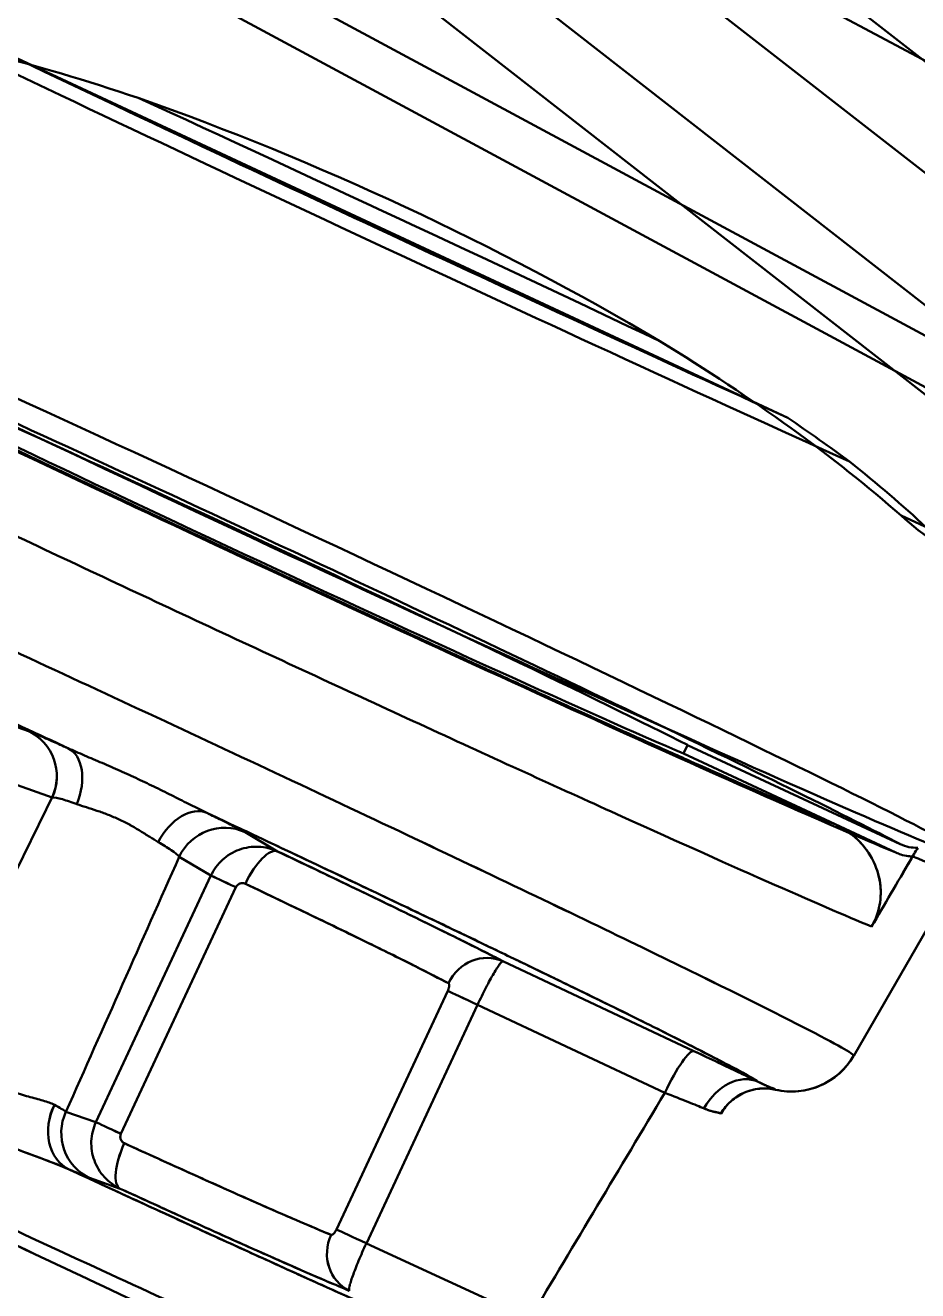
# Model space of a CAD drawing. Header units: millimetres. Extents: x -142 to 142, y -208 to 161.
# Drawn here: x -95.8 to -83.33, y -138.22 to -120.54 of the extents above; entities that cross this region are included whole.
import ezdxf

# ---------------------------------------------------------------- set-up
doc = ezdxf.new("R2010")
doc.units = ezdxf.units.MM
doc.layers.add('1', color=7, linetype='Continuous', true_color=0xffffff)

msp = doc.modelspace()

# ---------------------------------------------------------------- linework, layer by layer
at = {"layer": '1', "color": 251, "linetype": 'Continuous', "lineweight": 50}
for p, q in [((-102.364, -114.578, -20.302), (-75.019, -129.295, -14.475)), ((-102.768, -115.077, -19.665), (-75.423, -129.793, -13.838)), ((-92.776, -115.94, -19.763), (-77.704, -123.988, -16.576)), ((-95.419, -116.193, 26.515), (-77.336, -130.294, 9.71)), ((-93.585, -116.375, 26.989), (-76.123, -129.992, 10.761)), ((-70.323, -131.111, 8.44), (-88.421, -116.998, 25.258)), ((-71.139, -132.03, 8.332), (-89.238, -117.918, 25.151)), ((-96.187, -120.876, 11.57), (-85.147, -126.024, 11.57)), ((-83.565, -127.389, -9.71), (-72.442, -132.576, -9.71)), ((-95.75, -130.401, 8.641), (-96.245, -130.227, 5.682)), ((-96.245, -130.227, -5.682), (-95.75, -130.401, -8.641)), ((-86.545, -130.594, -3.8), (-86.601, -130.714, -3.8)), ((-86.545, -130.594, -3.8), (-83.579, -131.977, -3.8)), ((-86.601, -130.714, -3.8), (-84.484, -131.701, -3.8)), ((-95.421, -131.327, 8.532), (-95.906, -131.156, 5.629)), ((-95.906, -131.156, -5.629), (-95.421, -131.327, -8.532)), ((-92.273, -132.079, 5.682), (-92.724, -131.812, 8.641)), ((-92.724, -131.812, -8.641), (-92.273, -132.079, -5.682)), ((-83.635, -132.097, 3.8), (-84.484, -131.701, 3.8)), ((-93.645, -132.155, -8.532), (-93.203, -132.417, -5.629)), ((-93.203, -132.417, 5.629), (-93.645, -132.155, 8.532)), ((-93.203, -132.417, -5.629), (-94.809, -135.862, -5.629)), ((-94.809, -135.862, 5.629), (-93.203, -132.417, 5.629)), ((-82.751, -132.378, 0), (-84.226, -134.934, 0)), ((-94.459, -136.025, 5.17), (-92.853, -132.58, 5.17)), ((-92.853, -132.58, -5.17), (-94.459, -136.025, -5.17)), ((-86.457, -134.869, 1.659), (-89.125, -133.615, 2.179)), ((-89.125, -133.615, -2.179), (-86.457, -134.869, -1.659)), ((-91.449, -137.359, -1.878), (-89.896, -134.028, -1.878)), ((-89.896, -134.028, 1.878), (-91.449, -137.359, 1.878)), ((-91.032, -137.554, -1.492), (-89.479, -134.222, -1.492)), ((-89.479, -134.222, 1.492), (-91.032, -137.554, 1.492)), ((-89.479, -134.222, -1.492), (-86.863, -135.452, -0.982)), ((-86.863, -135.452, 0.982), (-89.479, -134.222, 1.492)), ((-94.809, -135.862, -5.629), (-95.227, -135.715, -8.132)), ((-95.227, -135.715, 8.132), (-94.809, -135.862, 5.629)), ((-94.898, -136.64, 8.241), (-94.47, -136.791, 5.682)), ((-94.47, -136.791, -5.682), (-94.898, -136.64, -8.241)), ((-88.751, -138.609, -1.048), (-91.032, -137.554, -1.492)), ((-88.751, -138.609, 1.048), (-91.032, -137.554, 1.492))]:
    msp.add_line(p, q, dxfattribs=at)
at = {"layer": '1', "color": 251, "linetype": 'Continuous', "lineweight": 50, "extrusion": (0.422554, 0.90617, 0.017452)}
msp.add_circle((30, 2.705, -154.664), 11.187, dxfattribs=at)
for start, end in [(56.7305, 123.2695), (251.9935, 288.0065)]:
    msp.add_arc((30, 2.705, -150.176), 13, start, end, dxfattribs=at)
at = {"layer": '1', "color": 251, "linetype": 'Continuous', "lineweight": 50, "extrusion": (-0.422554, -0.90617, -0.017452)}
for centre, radius, start, end in [((-30, 2.705, 149.976), 13, 62.0612, 117.9388), ((-30, 2.705, 154.976), 10.723, 200.7578, 339.2422), ((-30, 2.705, 154.976), 10.723, 20.7578, 159.2422)]:
    msp.add_arc(centre, radius, start, end, dxfattribs=at)
at = {"layer": '1', "color": 251, "linetype": 'Continuous', "lineweight": 50, "extrusion": (-0.164619, 0.057799, -0.984662)}
for centre, start, end in [((155.454, 47.998, -0.283), 185.7409, 275.5674), ((159.666, 42.086, 15.839), 5.7409, 95.5673)]:
    msp.add_arc(centre, 0.7, start, end, dxfattribs=at)
at = {"layer": '1', "color": 251, "linetype": 'Continuous', "lineweight": 50, "extrusion": (0.164619, -0.057799, -0.984662)}
for centre, start, end in [((-155.454, -47.999, 0.283), 5.7409, 95.5674), ((-159.666, -42.086, -15.839), 185.7409, 275.5673)]:
    msp.add_arc(centre, 0.7, start, end, dxfattribs=at)
at = {"layer": '1', "color": 251, "linetype": 'Continuous', "lineweight": 50, "extrusion": (-0.705568, 0.316803, -0.633885)}
msp.add_arc((158.87, 28.624, 19.655), 0.7, 181.293, 266.8827, dxfattribs=at)
at = {"layer": '1', "color": 251, "linetype": 'Continuous', "lineweight": 50, "extrusion": (0.705578, -0.316807, -0.633871)}
msp.add_arc((-158.87, -28.624, -19.656), 0.7, 1.294, 86.8829, dxfattribs=at)
at = {"layer": '1', "color": 251, "linetype": 'Continuous', "lineweight": 50, "extrusion": (-0.696225, 0.336864, 0.633872)}
msp.add_arc((159.729, -9.405, 26.746), 0.7, 181.294, 266.8829, dxfattribs=at)
at = {"layer": '1', "color": 251, "linetype": 'Continuous', "lineweight": 50, "extrusion": (0.696215, -0.336859, 0.633885)}
msp.add_arc((-159.729, 9.405, -26.746), 0.7, 1.293, 86.8827, dxfattribs=at)
at = {"layer": '1', "color": 251, "linetype": 'Continuous', "lineweight": 50, "extrusion": (-0.150092, 0.088953, 0.984662)}
msp.add_arc((161.365, -10.794, 10.701), 0.7, 185.7409, 275.5674, dxfattribs=at)
at = {"layer": '1', "color": 251, "linetype": 'Continuous', "lineweight": 50, "extrusion": (0.150092, -0.088953, 0.984662)}
msp.add_arc((-161.365, 10.794, -10.701), 0.7, 5.7409, 95.5674, dxfattribs=at)
at = {"layer": '1', "color": 251, "linetype": 'Continuous', "lineweight": 50, "extrusion": (-0.843162, 0.400095, -0.359167)}
msp.add_arc((159.484, 4.29, 26.998), 0.6, 89.8617, 178.9284, dxfattribs=at)
at = {"layer": '1', "color": 251, "linetype": 'Continuous', "lineweight": 50, "extrusion": (0.843164, -0.400091, -0.359167)}
msp.add_arc((-159.484, -4.29, -26.999), 0.6, 269.8618, 358.9285, dxfattribs=at)
at = {"layer": '1', "color": 251, "linetype": 'Continuous', "lineweight": 50, "extrusion": (-0.422618, -0.906308, -1.66395e-14)}
msp.add_arc((-27.917, -5.733, 159.4), 0.6, 109.9626, 170, dxfattribs=at)
at = {"layer": '1', "color": 251, "linetype": 'Continuous', "lineweight": 50, "extrusion": (0.422635, 0.9063, -6.83168e-06)}
msp.add_arc((27.914, 5.732, -159.4), 0.6, 289.9626, 350, dxfattribs=at)
at = {"layer": '1', "color": 251, "linetype": 'Continuous', "lineweight": 50, "extrusion": (-0.318365, 0.16643, -0.933244)}
msp.add_arc((160.3, 15.13, 8.17), 0.6, 87.5743, 177.2154, dxfattribs=at)
at = {"layer": '1', "color": 251, "linetype": 'Continuous', "lineweight": 50, "extrusion": (0.318367, -0.166425, -0.933244)}
msp.add_arc((-160.3, -15.132, -8.171), 0.6, 267.5751, 357.2162, dxfattribs=at)
at = {"layer": '1', "color": 251, "linetype": 'Continuous', "lineweight": 50, "extrusion": (0.422613, 0.90631, -1.66451e-05)}
msp.add_arc((24.267, -2.085, -159.462), 0.6, 19.9626, 80, dxfattribs=at)
at = {"layer": '1', "color": 251, "linetype": 'Continuous', "lineweight": 50, "extrusion": (-0.422618, -0.906308, -5.3707e-15)}
msp.add_arc((-24.267, 2.083, 159.462), 0.6, 199.9626, 260, dxfattribs=at)
at = {"layer": '1', "color": 251, "linetype": 'Continuous', "lineweight": 50, "extrusion": (-0.891254, 0.418943, 0.173647)}
msp.add_arc((159.536, -1.978, 20.841), 0.7, 181.0154, 270.0307, dxfattribs=at)
at = {"layer": '1', "color": 251, "linetype": 'Continuous', "lineweight": 50, "extrusion": (0.891254, -0.418943, 0.173647)}
msp.add_arc((-159.536, 1.978, -20.841), 0.7, 1.0154, 90.0307, dxfattribs=at)
at = {"layer": '1', "color": 251, "linetype": 'Continuous', "lineweight": 50, "extrusion": (0.00876, 0.015172, -0.999847)}
msp.add_arc((85.089, -134.407, -2.785), 1, 210.0038, 282.913, dxfattribs=at)
at = {"layer": '1', "color": 251, "linetype": 'Continuous', "lineweight": 50, "extrusion": (-0.00876, -0.015172, -0.999847)}
msp.add_arc((85.089, -134.407, 2.785), 1, 210.0038, 282.913, dxfattribs=at)
at = {"layer": '1', "color": 251, "linetype": 'Continuous', "lineweight": 50, "extrusion": (0.586829, -0.288216, 0.756679)}
msp.add_arc((-159.86, 12.244, -12.043), 0.7, 1.5297, 87.3454, dxfattribs=at)
at = {"layer": '1', "color": 251, "linetype": 'Continuous', "lineweight": 50, "extrusion": (-0.58683, 0.288217, 0.756678)}
msp.add_arc((159.86, -12.244, 12.043), 0.7, 181.5297, 267.3454, dxfattribs=at)
at = {"layer": '1', "color": 251, "linetype": 'Continuous', "lineweight": 50, "extrusion": (0.008373, -0.019097, 0.999783)}
msp.add_arc((-132.926, -90.296, 1.855), 0.7, 53.4238, 126.3187, dxfattribs=at)
at = {"layer": '1', "color": 251, "linetype": 'Continuous', "lineweight": 50, "extrusion": (-0.008372, 0.019098, 0.999783)}
msp.add_arc((132.92, 90.305, -1.855), 0.7, 233.4278, 306.3228, dxfattribs=at)
at = {"layer": '1', "color": 251, "linetype": 'Continuous', "lineweight": 50, "extrusion": (0.536182, -0.234408, -0.810902)}
msp.add_arc((-162.518, -21.105, -26.309), 0.7, 181.7089, 273.6163, dxfattribs=at)
at = {"layer": '1', "color": 251, "linetype": 'Continuous', "lineweight": 50, "extrusion": (-0.536205, 0.234407, -0.810887)}
msp.add_arc((162.517, 21.106, 26.311), 0.7, 1.7092, 93.6171, dxfattribs=at)
at = {"layer": '1', "color": 251, "linetype": 'Continuous', "lineweight": 50, "extrusion": (0.422618, 0.906308, -1.66395e-14)}
msp.add_arc((27.917, 5.733, -163.2), 0.6, 289.9626, 350, dxfattribs=at)
at = {"layer": '1', "color": 251, "linetype": 'Continuous', "lineweight": 50, "extrusion": (-0.422601, -0.906316, 6.83168e-06)}
msp.add_arc((-27.92, -5.735, 163.2), 0.6, 109.9626, 170, dxfattribs=at)
at = {"layer": '1', "color": 251, "linetype": 'Continuous', "lineweight": 50, "extrusion": (-0.848465, 0.388724, 0.359167)}
msp.add_arc((163.109, -5.069, 29.022), 0.6, 269.8617, 358.9284, dxfattribs=at)
at = {"layer": '1', "color": 251, "linetype": 'Continuous', "lineweight": 50, "extrusion": (0.848463, -0.388728, 0.359167)}
msp.add_arc((-163.109, 5.069, -29.021), 0.6, 89.8618, 178.9285, dxfattribs=at)
at = {"layer": '1', "color": 251, "linetype": 'Continuous', "lineweight": 50, "extrusion": (0.332132, -0.136907, 0.933244)}
msp.add_arc((-161.968, 28.78, -13.424), 0.6, 87.5751, 177.2162, dxfattribs=at)
at = {"layer": '1', "color": 251, "linetype": 'Continuous', "lineweight": 50, "extrusion": (-0.332134, 0.136903, 0.933244)}
msp.add_arc((161.968, -28.782, 13.425), 0.6, 267.5743, 357.2154, dxfattribs=at)
at = {"layer": '1', "color": 251, "linetype": 'Continuous', "lineweight": 50, "extrusion": (0.422618, 0.906308, -5.3707e-15)}
msp.add_arc((24.267, -2.083, -163.138), 0.6, 19.9626, 80, dxfattribs=at)
at = {"layer": '1', "color": 251, "linetype": 'Continuous', "lineweight": 50, "extrusion": (-0.422627, -0.906304, 2.5651e-05)}
msp.add_arc((-24.265, 2.078, 163.138), 0.6, 199.9626, 260, dxfattribs=at)
at = {"layer": '1', "color": 251, "linetype": 'Continuous', "lineweight": 50, "extrusion": (0.404152, 0.866706, 0.292372)}
for centre, major_axis, ratio, start_param, end_param in [((-91.99, -126.288, -1.329), (1.507, 3.232, -11.665), 0.954789, 0.352305, 0.769248), ((-92.165, -126.662, 0.022), (1.671, 3.584, -12.933), 0.961262, 5.968912, 6.597458), ((-91.99, -126.288, -1.329), (1.507, 3.232, -11.665), 0.954789, 5.513937, 5.930881)]:
    msp.add_ellipse(centre, major_axis=major_axis, ratio=ratio, start_param=start_param, end_param=end_param, dxfattribs=at)
at = {"layer": '1', "color": 251, "linetype": 'Continuous', "lineweight": 50, "extrusion": (0.422554, 0.90617, 0.017452)}
msp.add_ellipse((-92.695, -127.799), major_axis=(-0.057, -0.123, 7.75), ratio=0.999848, start_param=2.083256, end_param=4.199929, dxfattribs=at)
at = {"layer": '1', "color": 251, "linetype": 'Continuous', "lineweight": 50, "extrusion": (-0.422554, -0.90617, 0.017452)}
msp.add_ellipse((-92.695, -127.799), major_axis=(-0.057, -0.123, -7.75), ratio=0.999848, start_param=5.224849, end_param=7.341522, dxfattribs=at)
at = {"layer": '1', "color": 251, "linetype": 'Continuous', "lineweight": 50, "extrusion": (0.404152, 0.866706, -0.292372)}
for centre, major_axis, ratio, start_param, end_param in [((-92.159, -126.65, 0.022), (1.689, 3.622, 13.072), 0.951057, 0.487624, 0.580662), ((-91.958, -126.219, 1.577), (1.53, 3.281, 11.841), 0.942826, 0.657172, 0.813638)]:
    msp.add_ellipse(centre, major_axis=major_axis, ratio=ratio, start_param=start_param, end_param=end_param, dxfattribs=at)
at = {"layer": '1', "color": 251, "linetype": 'Continuous', "lineweight": 50}
for points in [[(-84.484, -131.701, 3.8), (-84.597, -131.654, 4.092), (-84.843, -131.55, 4.652), (-85.265, -131.368, 5.422), (-85.736, -131.162, 6.133), (-86.256, -130.932, 6.788), (-86.826, -130.679, 7.39), (-87.441, -130.402, 7.937), (-88.098, -130.105, 8.422), (-88.79, -129.79, 8.841), (-89.512, -129.46, 9.192), (-90.259, -129.118, 9.471), (-91.024, -128.765, 9.678), (-91.803, -128.404, 9.809), (-92.588, -128.039, 9.865), (-93.375, -127.672, 9.844), (-94.156, -127.306, 9.747), (-94.926, -126.943, 9.575), (-95.678, -126.588, 9.328), (-96.408, -126.241, 9.009), (-97.109, -125.907, 8.621), (-97.774, -125.588, 8.166), (-98.4, -125.286, 7.648), (-98.986, -125.002, 7.068), (-99.533, -124.734, 6.42), (-100.045, -124.481, 5.69), (-100.527, -124.24, 4.843), (-100.826, -124.088, 4.167), (-100.962, -124.017, 3.8)], [(-100.962, -124.017, -3.8), (-100.854, -124.073, -4.09), (-100.617, -124.194, -4.648), (-100.208, -124.4, -5.418), (-99.748, -124.628, -6.128), (-99.237, -124.879, -6.784), (-98.676, -125.152, -7.388), (-98.068, -125.446, -7.935), (-97.418, -125.759, -8.42), (-96.732, -126.087, -8.84), (-96.015, -126.428, -9.191), (-95.272, -126.78, -9.471), (-94.509, -127.14, -9.678), (-93.732, -127.505, -9.809), (-92.946, -127.872, -9.865), (-92.159, -128.239, -9.844), (-91.376, -128.602, -9.747), (-90.603, -128.959, -9.574), (-89.847, -129.307, -9.327), (-89.112, -129.643, -9.008), (-88.405, -129.966, -8.618), (-87.732, -130.271, -8.163), (-87.098, -130.556, -7.645), (-86.504, -130.822, -7.064), (-85.949, -131.069, -6.416), (-85.428, -131.297, -5.688), (-84.934, -131.512, -4.842), (-84.626, -131.642, -4.166), (-84.484, -131.701, -3.8)], [(-102.384, -124.547, -3.8), (-102.041, -124.725, -4.826), (-101.069, -125.212, -6.755), (-98.902, -126.263, -9.044), (-96.201, -127.547, -10.495), (-93.228, -128.943, -11.005), (-90.248, -130.323, -10.495), (-87.528, -131.566, -9.044), (-85.331, -132.551, -6.755), (-84.332, -132.983, -4.826), (-83.976, -133.131, -3.8)], [(-83.976, -133.131, 3.8), (-84.332, -132.983, 4.826), (-85.331, -132.551, 6.755), (-87.528, -131.566, 9.044), (-90.248, -130.323, 10.495), (-93.228, -128.943, 11.005), (-96.201, -127.547, 10.495), (-98.902, -126.263, 9.044), (-101.069, -125.212, 6.755), (-102.041, -124.725, 4.826), (-102.384, -124.547, 3.8)], [(-103.026, -127.153, 1.095), (-102.998, -127.162, 1.359), (-102.922, -127.187, 1.883), (-102.749, -127.253, 2.661), (-102.519, -127.345, 3.419), (-102.233, -127.464, 4.156), (-101.892, -127.61, 4.867), (-101.502, -127.779, 5.541), (-101.067, -127.969, 6.173), (-100.582, -128.184, 6.771), (-100.025, -128.432, 7.352), (-99.364, -128.73, 7.93), (-98.562, -129.093, 8.496), (-97.598, -129.532, 9.018), (-96.461, -130.054, 9.442), (-95.635, -130.436, 9.614), (-95.199, -130.638, 9.667)], [(-95.199, -130.638, -9.667), (-95.624, -130.441, -9.615), (-96.422, -130.072, -9.45), (-97.483, -129.585, -9.065), (-98.387, -129.172, -8.598), (-99.15, -128.826, -8.09), (-99.8, -128.533, -7.559), (-100.369, -128.279, -7.005), (-100.882, -128.051, -6.413), (-101.352, -127.844, -5.772), (-101.775, -127.66, -5.083), (-102.143, -127.502, -4.36), (-102.453, -127.372, -3.606), (-102.703, -127.271, -2.832), (-102.898, -127.196, -2.02), (-102.992, -127.163, -1.413), (-103.026, -127.153, -1.095)], [(-83.565, -127.389, -9.71), (-83.246, -127.672, -9.313), (-82.914, -127.908, -8.898), (-82.568, -128.09, -8.466)], [(-95.199, -130.638, 9.667), (-95.276, -130.604, 9.599), (-95.409, -130.544, 9.452), (-95.558, -130.479, 9.222), (-95.675, -130.43, 8.964), (-95.731, -130.408, 8.755), (-95.75, -130.401, 8.641)], [(-95.75, -130.401, -8.641), (-95.728, -130.409, -8.776), (-95.656, -130.437, -9.032), (-95.462, -130.521, -9.392), (-95.294, -130.595, -9.582), (-95.199, -130.638, -9.667)], [(-93.26, -131.542, 9.667), (-93.334, -131.507, 9.71), (-93.486, -131.431, 9.784), (-93.724, -131.31, 9.861), (-93.969, -131.188, 9.909), (-94.22, -131.068, 9.924), (-94.472, -130.954, 9.908), (-94.723, -130.844, 9.862), (-94.969, -130.74, 9.783), (-95.125, -130.672, 9.71), (-95.199, -130.638, 9.667)], [(-95.199, -130.638, -9.667), (-95.125, -130.672, -9.71), (-94.969, -130.74, -9.784), (-94.723, -130.844, -9.861), (-94.472, -130.954, -9.909), (-94.22, -131.068, -9.924), (-93.969, -131.188, -9.908), (-93.724, -131.31, -9.862), (-93.486, -131.431, -9.783), (-93.334, -131.507, -9.71), (-93.26, -131.542, -9.667)], [(-97.131, -134.827, 8.132), (-96.561, -133.66, 8.265), (-95.991, -132.493, 8.398), (-95.421, -131.327, 8.532)], [(-97.131, -134.827, -8.132), (-96.561, -133.66, -8.265), (-95.991, -132.493, -8.398), (-95.421, -131.327, -8.532)], [(-95.075, -131.419, 9.139), (-95.144, -131.394, 9.079), (-95.286, -131.346, 8.921), (-95.392, -131.324, 8.674), (-95.421, -131.327, 8.532)], [(-95.421, -131.327, -8.532), (-95.392, -131.324, -8.674), (-95.286, -131.346, -8.921), (-95.144, -131.394, -9.079), (-95.075, -131.419, -9.139)], [(-93.26, -131.542, 9.667), (-92.837, -131.741, 9.616), (-92.042, -132.115, 9.45), (-90.987, -132.614, 9.065), (-90.09, -133.041, 8.6), (-89.335, -133.403, 8.092), (-88.693, -133.713, 7.562), (-88.132, -133.985, 7.007), (-87.628, -134.231, 6.416), (-87.167, -134.458, 5.776), (-86.755, -134.664, 5.088), (-86.398, -134.844, 4.366), (-86.098, -134.999, 3.613), (-85.859, -135.125, 2.838), (-85.675, -135.226, 2.024), (-85.589, -135.278, 1.414), (-85.56, -135.298, 1.095)], [(-92.724, -131.812, 8.641), (-92.745, -131.8, 8.776), (-92.813, -131.763, 9.033), (-93.002, -131.668, 9.393), (-93.167, -131.588, 9.582), (-93.26, -131.542, 9.667)], [(-93.26, -131.542, -9.667), (-93.185, -131.579, -9.599), (-93.053, -131.643, -9.452), (-92.908, -131.715, -9.221), (-92.795, -131.773, -8.964), (-92.742, -131.802, -8.755), (-92.724, -131.812, -8.641)], [(-85.56, -135.298, -1.095), (-85.584, -135.282, -1.359), (-85.652, -135.24, -1.883), (-85.814, -135.149, -2.661), (-86.033, -135.033, -3.418), (-86.308, -134.891, -4.155), (-86.638, -134.723, -4.866), (-87.018, -134.532, -5.541), (-87.444, -134.322, -6.173), (-87.92, -134.088, -6.77), (-88.468, -133.822, -7.352), (-89.121, -133.506, -7.93), (-89.914, -133.125, -8.496), (-90.871, -132.669, -9.017), (-92.001, -132.134, -9.442), (-92.826, -131.746, -9.614), (-93.26, -131.542, -9.667)], [(-93.645, -132.155, 8.532), (-93.662, -132.131, 8.674), (-93.747, -132.064, 8.921), (-93.874, -131.986, 9.079), (-93.938, -131.949, 9.139)], [(-93.938, -131.949, -9.139), (-93.874, -131.986, -9.079), (-93.747, -132.064, -8.921), (-93.662, -132.131, -8.674), (-93.645, -132.155, -8.532)], [(-93.203, -132.417, 5.629), (-93.183, -132.376, 5.629), (-93.136, -132.297, 5.628), (-93.044, -132.194, 5.63), (-92.933, -132.111, 5.634), (-92.809, -132.052, 5.641), (-92.675, -132.018, 5.649), (-92.538, -132.01, 5.659), (-92.401, -132.03, 5.67), (-92.315, -132.06, 5.678), (-92.273, -132.079, 5.682)], [(-92.273, -132.079, -5.682), (-92.315, -132.06, -5.678), (-92.401, -132.03, -5.67), (-92.538, -132.01, -5.659), (-92.675, -132.018, -5.649), (-92.809, -132.052, -5.641), (-92.933, -132.111, -5.634), (-93.044, -132.194, -5.63), (-93.136, -132.297, -5.628), (-93.183, -132.376, -5.629), (-93.203, -132.417, -5.629)], [(-95.227, -135.715, -8.132), (-94.7, -134.528, -8.265), (-94.172, -133.341, -8.398), (-93.645, -132.155, -8.532)], [(-95.227, -135.715, 8.132), (-94.7, -134.528, 8.265), (-94.172, -133.341, 8.398), (-93.645, -132.155, 8.532)], [(-92.273, -132.079, 5.682), (-91.911, -132.251, 5.528), (-91.233, -132.575, 5.142), (-90.353, -133, 4.358), (-89.614, -133.364, 3.352), (-89.265, -133.542, 2.589), (-89.125, -133.615, 2.179)], [(-89.125, -133.615, -2.179), (-89.262, -133.543, -2.58), (-89.605, -133.369, -3.33), (-90.312, -133.02, -4.314), (-91.219, -132.581, -5.136), (-91.905, -132.254, -5.525), (-92.273, -132.079, -5.682)], [(-83.403, -132.15, 3.8), (-82.981, -132.322, 2.578), (-82.763, -132.398, 1.306), (-82.751, -132.378, 0)], [(-92.722, -132.532, -5.133), (-92.729, -132.529, -5.136), (-92.742, -132.524, -5.141), (-92.76, -132.522, -5.148), (-92.777, -132.523, -5.153), (-92.792, -132.526, -5.158), (-92.804, -132.531, -5.161), (-92.815, -132.537, -5.164), (-92.824, -132.544, -5.166), (-92.833, -132.551, -5.167), (-92.84, -132.559, -5.169), (-92.847, -132.569, -5.169), (-92.851, -132.576, -5.17), (-92.853, -132.58, -5.17)], [(-92.853, -132.58, 5.17), (-92.851, -132.577, 5.17), (-92.848, -132.571, 5.169), (-92.842, -132.562, 5.169), (-92.834, -132.553, 5.168), (-92.824, -132.544, 5.166), (-92.813, -132.536, 5.163), (-92.8, -132.53, 5.16), (-92.789, -132.526, 5.157), (-92.777, -132.523, 5.153), (-92.766, -132.522, 5.15), (-92.755, -132.523, 5.146), (-92.744, -132.524, 5.142), (-92.733, -132.527, 5.138), (-92.726, -132.53, 5.135), (-92.722, -132.532, 5.133)], [(-89.125, -133.615, 2.179), (-89.129, -133.614, 2.134), (-89.141, -133.62, 2.043), (-89.169, -133.652, 1.914), (-89.207, -133.707, 1.794), (-89.252, -133.782, 1.689), (-89.305, -133.875, 1.604), (-89.361, -133.982, 1.54), (-89.42, -134.099, 1.501), (-89.46, -134.181, 1.492), (-89.479, -134.222, 1.492)], [(-89.479, -134.222, -1.492), (-89.46, -134.181, -1.492), (-89.42, -134.099, -1.501), (-89.361, -133.982, -1.54), (-89.305, -133.875, -1.604), (-89.252, -133.782, -1.689), (-89.207, -133.707, -1.794), (-89.169, -133.652, -1.914), (-89.141, -133.62, -2.043), (-89.129, -133.614, -2.134), (-89.125, -133.615, -2.179)], [(-89.896, -134.028, -1.878), (-89.894, -134.025, -1.878), (-89.891, -134.018, -1.878), (-89.887, -134.008, -1.88), (-89.883, -133.997, -1.883), (-89.88, -133.985, -1.888), (-89.877, -133.973, -1.895), (-89.875, -133.962, -1.903), (-89.875, -133.953, -1.912), (-89.875, -133.945, -1.921), (-89.876, -133.939, -1.931), (-89.877, -133.933, -1.941), (-89.879, -133.928, -1.951), (-89.882, -133.925, -1.962), (-89.885, -133.923, -1.97), (-89.886, -133.922, -1.974)], [(-89.886, -133.922, 1.974), (-89.883, -133.923, 1.967), (-89.88, -133.927, 1.953), (-89.876, -133.935, 1.936), (-89.875, -133.945, 1.922), (-89.875, -133.955, 1.91), (-89.876, -133.966, 1.9), (-89.878, -133.976, 1.893), (-89.88, -133.986, 1.888), (-89.883, -133.996, 1.884), (-89.886, -134.006, 1.88), (-89.89, -134.016, 1.878), (-89.894, -134.024, 1.878), (-89.896, -134.028, 1.878)], [(-85.56, -135.298, 1.095), (-85.632, -135.263, 1.188), (-85.793, -135.184, 1.357), (-86.108, -135.033, 1.56), (-86.336, -134.926, 1.636), (-86.457, -134.869, 1.659)], [(-86.457, -134.869, -1.659), (-86.343, -134.923, -1.637), (-86.123, -135.026, -1.566), (-85.808, -135.177, -1.37), (-85.637, -135.26, -1.195), (-85.56, -135.298, -1.095)], [(-85.316, -135.409, 0), (-85.212, -135.432, 0), (-84.998, -135.446, 0), (-84.686, -135.367, 0), (-84.415, -135.192, 0), (-84.279, -135.026, 0), (-84.226, -134.934)], [(-85.56, -135.298, -1.095), (-85.545, -135.306, -1.065), (-85.518, -135.319, -1.004), (-85.482, -135.336, -0.916), (-85.448, -135.35, -0.824), (-85.416, -135.364, -0.721), (-85.385, -135.377, -0.606), (-85.358, -135.388, -0.479), (-85.335, -135.397, -0.34), (-85.32, -135.404, -0.187), (-85.316, -135.407, -0.075), (-85.316, -135.408, -0.017)], [(-85.316, -135.408, 0.017), (-85.316, -135.407, 0.071), (-85.319, -135.404, 0.177), (-85.333, -135.398, 0.322), (-85.354, -135.389, 0.462), (-85.385, -135.377, 0.608), (-85.428, -135.359, 0.763), (-85.484, -135.335, 0.927), (-85.533, -135.312, 1.039), (-85.56, -135.298, 1.095)], [(-88.751, -138.609, -1.048), (-88.122, -137.557, -1.026), (-87.493, -136.504, -1.004), (-86.863, -135.452, -0.982)], [(-88.751, -138.609, 1.048), (-88.122, -137.557, 1.026), (-87.493, -136.504, 1.004), (-86.863, -135.452, 0.982)], [(-86.863, -135.452, -0.982), (-86.742, -135.498, -0.959), (-86.526, -135.584, -0.866), (-86.376, -135.645, -0.724), (-86.316, -135.67, -0.65)], [(-86.316, -135.67, 0.65), (-86.376, -135.645, 0.724), (-86.526, -135.584, 0.866), (-86.742, -135.498, 0.959), (-86.863, -135.452, 0.982)], [(-86.078, -135.741, 0), (-86.041, -135.677, 0), (-85.946, -135.56, 0), (-85.757, -135.438, 0), (-85.538, -135.383, 0), (-85.388, -135.392, 0), (-85.316, -135.409, 0)], [(-85.316, -135.408, -0.017), (-85.316, -135.408, -0.014), (-85.316, -135.408, -0.008), (-85.316, -135.409, -0.003), (-85.316, -135.409, 0)], [(-85.316, -135.409, 0), (-85.316, -135.409, 0.003), (-85.316, -135.408, 0.008), (-85.316, -135.408, 0.014), (-85.316, -135.408, 0.017)], [(-95.389, -135.62, 8.575), (-95.32, -135.656, 8.468), (-95.254, -135.694, 8.32), (-95.227, -135.715, 8.132)], [(-95.227, -135.715, -8.132), (-95.254, -135.694, -8.32), (-95.32, -135.656, -8.468), (-95.389, -135.62, -8.575)], [(-86.316, -135.67, -0.65), (-86.302, -135.676, -0.633), (-86.276, -135.686, -0.598), (-86.242, -135.698, -0.547), (-86.209, -135.707, -0.494), (-86.178, -135.716, -0.434), (-86.147, -135.723, -0.366), (-86.12, -135.729, -0.291), (-86.098, -135.734, -0.209), (-86.082, -135.738, -0.118), (-86.078, -135.74, -0.051), (-86.078, -135.741, -0.017)], [(-94.47, -136.791, 5.682), (-94.512, -136.771, 5.678), (-94.59, -136.724, 5.67), (-94.693, -136.632, 5.659), (-94.776, -136.522, 5.649), (-94.835, -136.398, 5.641), (-94.87, -136.265, 5.634), (-94.878, -136.127, 5.63), (-94.858, -135.99, 5.628), (-94.828, -135.903, 5.629), (-94.809, -135.862, 5.629)], [(-94.809, -135.862, -5.629), (-94.828, -135.903, -5.629), (-94.858, -135.99, -5.628), (-94.878, -136.127, -5.63), (-94.87, -136.265, -5.634), (-94.835, -136.398, -5.641), (-94.776, -136.522, -5.649), (-94.693, -136.632, -5.659), (-94.59, -136.724, -5.67), (-94.512, -136.771, -5.678), (-94.47, -136.791, -5.682)], [(-86.078, -135.741, -0.017), (-86.078, -135.741, -0.014), (-86.078, -135.741, -0.008), (-86.078, -135.741, -0.003), (-86.078, -135.741, 0)], [(-86.078, -135.741, 0), (-86.078, -135.741, 0.003), (-86.078, -135.741, 0.008), (-86.078, -135.741, 0.014), (-86.078, -135.741, 0.017)], [(-94.412, -136.156, 5.133), (-94.419, -136.153, 5.136), (-94.43, -136.146, 5.141), (-94.444, -136.133, 5.148), (-94.454, -136.12, 5.153), (-94.461, -136.106, 5.158), (-94.465, -136.093, 5.161), (-94.468, -136.081, 5.164), (-94.469, -136.07, 5.166), (-94.468, -136.059, 5.167), (-94.467, -136.048, 5.169), (-94.464, -136.037, 5.169), (-94.461, -136.029, 5.17), (-94.459, -136.025, 5.17)], [(-94.459, -136.025, -5.17), (-94.46, -136.028, -5.17), (-94.463, -136.034, -5.169), (-94.466, -136.045, -5.169), (-94.468, -136.057, -5.168), (-94.469, -136.07, -5.166), (-94.467, -136.084, -5.163), (-94.464, -136.097, -5.16), (-94.459, -136.109, -5.157), (-94.454, -136.119, -5.153), (-94.448, -136.128, -5.15), (-94.44, -136.136, -5.146), (-94.432, -136.144, -5.142), (-94.423, -136.15, -5.138), (-94.416, -136.154, -5.135), (-94.412, -136.156, -5.133)], [(-95.183, -136.521, -8.972), (-94.796, -136.701, -8.904), (-94.071, -137.035, -8.715), (-93.121, -137.471, -8.319), (-92.318, -137.836, -7.862), (-91.639, -138.143, -7.374), (-91.057, -138.405, -6.866), (-90.541, -138.635, -6.329), (-90.07, -138.844, -5.751), (-89.641, -139.032, -5.124), (-89.262, -139.195, -4.458), (-88.937, -139.334, -3.76), (-88.667, -139.446, -3.036), (-88.452, -139.531, -2.283), (-88.341, -139.572, -1.727), (-88.297, -139.587, -1.437)], [(-88.297, -139.587, 1.437), (-88.335, -139.574, 1.688), (-88.43, -139.54, 2.184), (-88.627, -139.462, 2.909), (-88.877, -139.359, 3.611), (-89.179, -139.231, 4.29), (-89.53, -139.08, 4.939), (-89.925, -138.908, 5.549), (-90.363, -138.714, 6.121), (-90.86, -138.493, 6.672), (-91.445, -138.231, 7.217), (-92.152, -137.912, 7.756), (-93.006, -137.523, 8.266), (-94.025, -137.056, 8.702), (-94.782, -136.707, 8.901), (-95.183, -136.521, 8.972)], [(-95.183, -136.521, 8.972), (-95.139, -136.541, 8.905), (-95.058, -136.576, 8.763), (-94.962, -136.616, 8.528), (-94.915, -136.634, 8.341), (-94.898, -136.64, 8.241)], [(-94.898, -136.64, -8.241), (-94.912, -136.635, -8.324), (-94.951, -136.621, -8.489), (-95.039, -136.584, -8.724), (-95.129, -136.545, -8.89), (-95.183, -136.521, -8.972)], [(-94.47, -136.791, -5.682), (-94.106, -136.957, -5.528), (-93.425, -137.267, -5.143), (-92.544, -137.664, -4.372), (-91.781, -138, -3.361), (-91.418, -138.155, -2.593), (-91.27, -138.215, -2.179)], [(-91.27, -138.215, 2.179), (-91.385, -138.168, 2.503), (-91.663, -138.05, 3.124), (-92.225, -137.805, 3.98), (-92.934, -137.489, 4.739), (-93.723, -137.132, 5.324), (-94.223, -136.904, 5.578), (-94.47, -136.791, 5.682)], [(-91.524, -137.435, -1.974), (-91.522, -137.436, -1.967), (-91.516, -137.436, -1.953), (-91.508, -137.434, -1.936), (-91.499, -137.429, -1.922), (-91.491, -137.422, -1.91), (-91.484, -137.414, -1.9), (-91.477, -137.407, -1.893), (-91.471, -137.398, -1.888), (-91.466, -137.39, -1.884), (-91.46, -137.381, -1.88), (-91.455, -137.371, -1.878), (-91.451, -137.363, -1.878), (-91.449, -137.359, -1.878)], [(-91.449, -137.359, 1.878), (-91.454, -137.369, 1.878), (-91.463, -137.387, 1.881), (-91.479, -137.409, 1.894), (-91.495, -137.426, 1.915), (-91.511, -137.436, 1.942), (-91.52, -137.437, 1.963), (-91.524, -137.435, 1.974)], [(-91.27, -138.215, -2.179), (-91.273, -138.213, -2.134), (-91.276, -138.2, -2.043), (-91.27, -138.158, -1.914), (-91.252, -138.093, -1.794), (-91.224, -138.01, -1.689), (-91.186, -137.91, -1.604), (-91.141, -137.798, -1.54), (-91.089, -137.678, -1.501), (-91.052, -137.595, -1.492), (-91.032, -137.554, -1.492)], [(-91.032, -137.554, 1.492), (-91.052, -137.595, 1.492), (-91.089, -137.678, 1.501), (-91.141, -137.798, 1.54), (-91.186, -137.91, 1.604), (-91.224, -138.01, 1.689), (-91.252, -138.093, 1.794), (-91.27, -138.158, 1.914), (-91.276, -138.2, 2.043), (-91.273, -138.213, 2.134), (-91.27, -138.215, 2.179)]]:
    msp.add_open_spline(points, degree=3, dxfattribs=at)
for points, knots in [([(-84.226, -134.934, 0), (-84.221, -134.924, -0.7), (-84.336, -134.846, -2.101), (-85.053, -134.465, -4.796), (-86.828, -133.585, -7.766), (-90.039, -132.046, -10.148), (-93.842, -130.258, -10.985), (-97.656, -128.495, -10.148), (-100.898, -127.023, -7.766), (-102.714, -126.23, -4.796), (-103.467, -125.925, -2.101), (-103.6, -125.887, -0.7), (-103.604, -125.898)], [0, 0, 0, 0, 0.0625, 0.125, 0.25, 0.375, 0.5, 0.625, 0.75, 0.875, 0.9375, 1, 1, 1, 1]), ([(-103.604, -125.898), (-103.6, -125.887, 0.7), (-103.467, -125.925, 2.101), (-102.714, -126.23, 4.796), (-100.898, -127.023, 7.766), (-97.656, -128.495, 10.148), (-93.842, -130.258, 10.985), (-90.039, -132.046, 10.148), (-86.828, -133.584, 7.766), (-85.053, -134.465, 4.796), (-84.336, -134.846, 2.101), (-84.221, -134.924, 0.7), (-84.226, -134.934, 0)], [0, 0, 0, 0, 0.0625, 0.125, 0.25, 0.375, 0.5, 0.625, 0.75, 0.875, 0.9375, 1, 1, 1, 1]), ([(-93.938, -131.949, 9.139), (-93.976, -131.928, 9.175), (-94.056, -131.878, 9.24), (-94.187, -131.794, 9.313), (-94.33, -131.71, 9.358), (-94.483, -131.632, 9.373), (-94.64, -131.566, 9.358), (-94.796, -131.51, 9.313), (-94.92, -131.471, 9.252), (-95.012, -131.442, 9.191), (-95.055, -131.427, 9.157), (-95.075, -131.419, 9.139)], [0, 0, 0, 0, 0.125, 0.25, 0.375, 0.5, 0.625, 0.75, 0.875, 0.9375, 1, 1, 1, 1]), ([(-95.075, -131.419, -9.139), (-95.034, -131.434, -9.175), (-94.945, -131.464, -9.24), (-94.796, -131.51, -9.313), (-94.64, -131.566, -9.358), (-94.483, -131.632, -9.373), (-94.33, -131.711, -9.358), (-94.187, -131.794, -9.313), (-94.078, -131.864, -9.252), (-93.996, -131.915, -9.191), (-93.957, -131.939, -9.157), (-93.938, -131.949, -9.139)], [0, 0, 0, 0, 0.125, 0.25, 0.375, 0.5, 0.625, 0.75, 0.875, 0.9375, 1, 1, 1, 1]), ([(-84.484, -131.701, 3.8), (-84.369, -131.755, 3.8), (-84.261, -131.829, 3.8), (-84.078, -132.006, 3.8), (-84, -132.113, 3.8), (-83.894, -132.338, 3.8), (-83.86, -132.458, 3.8), (-83.842, -132.691, 3.8), (-83.853, -132.806, 3.8), (-83.905, -132.99, 3.8), (-83.937, -133.063, 3.8), (-83.976, -133.131, 3.8)], [0, 0, 0, 0, 0.224855, 0.224855, 0.450435, 0.450435, 0.664219, 0.664219, 0.862388, 0.862388, 1, 1, 1, 1]), ([(-83.976, -133.131, -3.8), (-83.923, -133.04, -3.8), (-83.885, -132.938, -3.8), (-83.845, -132.731, -3.8), (-83.843, -132.623, -3.8), (-83.873, -132.412, -3.8), (-83.906, -132.307, -3.8), (-84.004, -132.111, -3.8), (-84.071, -132.017, -3.8), (-84.235, -131.851, -3.8), (-84.334, -131.778, -3.8), (-84.455, -131.715, -3.8), (-84.47, -131.708, -3.8), (-84.484, -131.701, -3.8)], [0, 0, 0, 0, 0.186197, 0.186197, 0.372224, 0.372224, 0.560994, 0.560994, 0.759676, 0.759676, 0.972056, 0.972056, 1, 1, 1, 1]), ([(-83.579, -131.977, -3.8), (-83.539, -131.995, -3.8), (-83.497, -132.01, -3.8), (-83.414, -132.027, -3.8), (-83.373, -132.03, -3.8), (-83.332, -132.03, -3.8)], [0, 0, 0, 0, 0.52047, 0.52047, 1, 1, 1, 1]), ([(-83.976, -133.131, -3.8), (-83.886, -132.977, -3.8), (-83.705, -132.667, -3.8), (-83.49, -132.3, -3.8), (-83.366, -132.087, -3.8), (-83.332, -132.03, -3.8)], [0, 0, 0, 0, 0.42157, 0.843141, 1, 1, 1, 1]), ([(-83.403, -132.15, 3.8), (-83.413, -132.168, 3.8), (-83.514, -132.34, 3.8), (-83.705, -132.667, 3.8), (-83.886, -132.977, 3.8), (-83.976, -133.131, 3.8)], [0, 0, 0, 0, 0.053453, 0.526726, 1, 1, 1, 1]), ([(-83.403, -132.15, 3.8), (-83.423, -132.15, 3.8), (-83.443, -132.149, 3.8), (-83.498, -132.142, 3.8), (-83.534, -132.134, 3.8), (-83.591, -132.116, 3.8), (-83.613, -132.107, 3.8), (-83.635, -132.097, 3.8)], [0, 0, 0, 0, 0.251453, 0.251453, 0.697961, 0.697961, 1, 1, 1, 1]), ([(-106.007, -132.501), (-106.011, -132.511, -0.659), (-105.9, -132.585, -1.977), (-105.219, -132.946, -4.511), (-103.545, -133.776, -7.303), (-100.52, -135.224, -9.541), (-96.942, -136.908, -10.327), (-93.353, -138.567, -9.541), (-90.3, -139.953, -7.303), (-88.587, -140.701, -4.511), (-87.874, -140.991, -1.977), (-87.745, -141.028, -0.659), (-87.74, -141.019, 0)], [0, 0, 0, 0, 0.0625, 0.125, 0.25, 0.375, 0.5, 0.625, 0.75, 0.875, 0.9375, 1, 1, 1, 1]), ([(-87.74, -141.019, 0), (-87.745, -141.028, 0.659), (-87.874, -140.991, 1.977), (-88.587, -140.702, 4.511), (-90.3, -139.953, 7.303), (-93.353, -138.567, 9.541), (-96.942, -136.908, 10.327), (-100.521, -135.225, 9.541), (-103.545, -133.776, 7.303), (-105.219, -132.946, 4.511), (-105.9, -132.585, 1.977), (-106.011, -132.511, 0.659), (-106.007, -132.501)], [0, 0, 0, 0, 0.0625, 0.125, 0.25, 0.375, 0.5, 0.625, 0.75, 0.875, 0.9375, 1, 1, 1, 1]), ([(-89.886, -133.922, -1.974), (-90.007, -133.858, -2.329), (-90.316, -133.699, -3.011), (-90.963, -133.378, -3.907), (-91.771, -132.986, -4.639), (-92.396, -132.687, -4.994), (-92.722, -132.532, -5.133)], [0, 0, 0, 0, 0.248462, 0.495692, 0.747268, 1, 1, 1, 1]), ([(-92.722, -132.532, 5.133), (-92.402, -132.684, 4.996), (-91.788, -132.978, 4.65), (-90.982, -133.369, 3.928), (-90.326, -133.694, 3.031), (-90.009, -133.857, 2.337), (-89.886, -133.922, 1.974)], [0, 0, 0, 0, 0.248511, 0.49485, 0.746279, 1, 1, 1, 1]), ([(-87.991, -141.454, 0), (-87.985, -141.445, -0.657), (-88.093, -141.372, -1.972), (-88.767, -141.014, -4.502), (-90.433, -140.188, -7.289), (-93.447, -138.745, -9.525), (-97.016, -137.066, -10.311), (-100.596, -135.411, -9.525), (-103.64, -134.029, -7.289), (-105.343, -133.285, -4.502), (-106.05, -132.998, -1.972), (-106.175, -132.963, -0.657), (-106.179, -132.972)], [0, 0, 0, 0, 0.0625, 0.125, 0.25, 0.375, 0.5, 0.625, 0.75, 0.875, 0.9375, 1, 1, 1, 1]), ([(-106.179, -132.972), (-106.175, -132.963, 0.657), (-106.05, -132.998, 1.972), (-105.343, -133.285, 4.502), (-103.64, -134.029, 7.289), (-100.596, -135.411, 9.525), (-97.016, -137.066, 10.311), (-93.447, -138.744, 9.525), (-90.433, -140.188, 7.289), (-88.767, -141.014, 4.502), (-88.093, -141.372, 1.972), (-87.985, -141.445, 0.657), (-87.991, -141.454, 0)], [0, 0, 0, 0, 0.0625, 0.125, 0.25, 0.375, 0.5, 0.625, 0.75, 0.875, 0.9375, 1, 1, 1, 1]), ([(-96.954, -134.89, 8.575), (-96.909, -134.908, 8.644), (-96.81, -134.967, 8.768), (-96.636, -135.093, 8.906), (-96.437, -135.226, 8.991), (-96.214, -135.346, 9.02), (-95.979, -135.439, 8.991), (-95.749, -135.507, 8.906), (-95.576, -135.55, 8.791), (-95.46, -135.587, 8.675), (-95.411, -135.608, 8.61), (-95.389, -135.62, 8.575)], [0, 0, 0, 0, 0.125, 0.25, 0.375, 0.5, 0.625, 0.75, 0.875, 0.9375, 1, 1, 1, 1]), ([(-95.389, -135.62, -8.575), (-95.432, -135.596, -8.644), (-95.542, -135.559, -8.768), (-95.749, -135.507, -8.906), (-95.979, -135.439, -8.991), (-96.214, -135.346, -9.02), (-96.437, -135.226, -8.991), (-96.636, -135.093, -8.906), (-96.781, -134.989, -8.791), (-96.884, -134.923, -8.675), (-96.932, -134.899, -8.61), (-96.954, -134.89, -8.575)], [0, 0, 0, 0, 0.125, 0.25, 0.375, 0.5, 0.625, 0.75, 0.875, 0.9375, 1, 1, 1, 1]), ([(-97.777, -135.312, 8.972), (-97.774, -135.313, 8.975), (-97.768, -135.316, 8.98), (-97.756, -135.322, 8.991), (-97.734, -135.333, 9.01), (-97.69, -135.356, 9.048), (-97.594, -135.407, 9.123), (-97.377, -135.528, 9.259), (-97.04, -135.722, 9.393), (-96.621, -135.938, 9.455), (-96.132, -136.158, 9.432), (-95.706, -136.318, 9.309), (-95.369, -136.443, 9.125), (-95.242, -136.496, 9.021), (-95.183, -136.521, 8.972)], [0, 0, 0, 0, 0.004249, 0.008512, 0.01708, 0.034397, 0.069896, 0.145479, 0.310188, 0.468301, 0.607269, 0.831433, 0.921645, 1, 1, 1, 1]), ([(-95.183, -136.521, -8.972), (-95.186, -136.52, -8.975), (-95.193, -136.517, -8.98), (-95.205, -136.512, -8.991), (-95.227, -136.502, -9.01), (-95.273, -136.483, -9.048), (-95.374, -136.442, -9.123), (-95.606, -136.354, -9.259), (-95.971, -136.22, -9.393), (-96.406, -136.038, -9.455), (-96.889, -135.805, -9.432), (-97.285, -135.582, -9.309), (-97.598, -135.404, -9.125), (-97.72, -135.341, -9.021), (-97.777, -135.312, -8.972)], [0, 0, 0, 0, 0.004249, 0.008512, 0.017079, 0.034395, 0.069892, 0.145471, 0.310175, 0.468289, 0.60726, 0.831429, 0.921643, 1, 1, 1, 1]), ([(-86.078, -135.741, 0.017), (-86.078, -135.739, 0.075), (-86.09, -135.735, 0.19), (-86.131, -135.727, 0.329), (-86.178, -135.716, 0.435), (-86.219, -135.705, 0.511), (-86.265, -135.69, 0.583), (-86.299, -135.677, 0.628), (-86.316, -135.67, 0.65)], [0, 0, 0, 0, 0.25, 0.5, 0.625, 0.75, 0.875, 1, 1, 1, 1]), ([(-94.412, -136.156, -5.133), (-94.091, -136.303, -4.997), (-93.475, -136.582, -4.653), (-92.659, -136.948, -3.935), (-91.985, -137.243, -3.038), (-91.654, -137.382, -2.339), (-91.524, -137.435, -1.974)], [0, 0, 0, 0, 0.247373, 0.491687, 0.744306, 1, 1, 1, 1]), ([(-91.524, -137.435, 1.974), (-91.628, -137.393, 2.265), (-91.882, -137.286, 2.832), (-92.393, -137.065, 3.605), (-93.013, -136.789, 4.269), (-93.696, -136.482, 4.783), (-94.178, -136.263, 5.034), (-94.412, -136.156, 5.133)], [0, 0, 0, 0, 0.20341, 0.409556, 0.619058, 0.820013, 1, 1, 1, 1])]:
    msp.add_open_spline(points, degree=3, knots=knots, dxfattribs=at)

doc.saveas('drawing.dxf')
